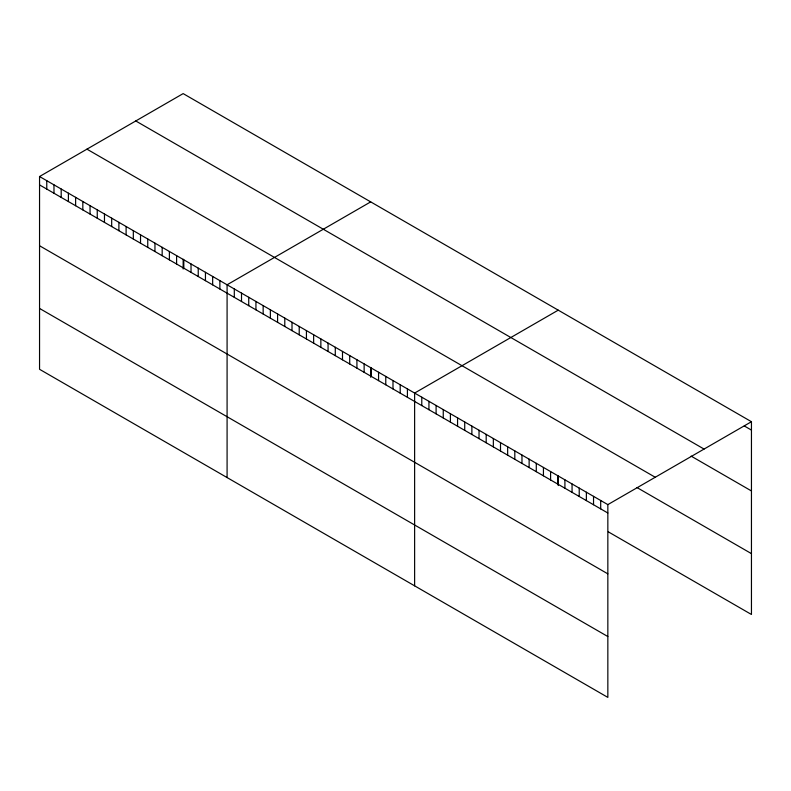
<?xml version="1.0" encoding="UTF-8"?>
<svg xmlns="http://www.w3.org/2000/svg" width="791" height="791" viewBox="0 0 791 791"><rect width="100%" height="100%" fill="white"/><g stroke="black" fill="none" stroke-linecap="round" stroke-linejoin="round"><path stroke-width="1.19" d="M39.55 176.522L607.844 504.618L607.844 697.395L39.55 369.288L39.55 176.522L183.156 93.605L751.45 421.712L751.45 614.478L608.319 531.849M370.692 201.883L227.086 284.79L227.086 477.566M558.228 310.161L414.622 393.068L414.622 585.834M607.844 504.618L751.45 421.712M744.291 425.963L751.45 430.096M135.765 120.964L704.059 449.07M691.136 456.12L751.45 490.944M86.941 149.153L655.235 477.26M636.953 487.533L751.45 553.631M39.55 184.906L607.844 513.003M39.55 245.754L607.844 573.851M39.55 308.441L607.844 636.547M600.695 500.485L600.695 508.87M593.537 496.353L593.537 504.737M586.378 492.229L586.378 500.614M579.22 488.096L579.22 496.481M572.061 483.963L572.061 492.348M564.912 479.83L564.912 488.215M558.228 475.767L558.228 485.545M557.754 475.698L557.754 484.082M550.595 471.565L550.595 479.949M543.437 467.432L543.437 475.816M536.288 463.308L536.288 471.693M529.13 459.175L529.13 467.56M521.971 455.043L521.971 463.427M514.812 450.91L514.812 459.294M507.654 446.777L507.654 455.161M500.505 442.644L500.505 451.028M493.347 438.511L493.347 446.895M486.188 434.378L486.188 442.762M479.03 430.255L479.03 438.639M471.881 426.122L471.881 434.506M464.722 421.989L464.722 430.373M457.564 417.856L457.564 426.24M450.405 413.723L450.405 422.107M443.257 409.59L443.257 417.974M436.098 405.457L436.098 413.841M428.94 401.324L428.94 409.708M421.781 397.201L421.781 405.585M407.414 388.905L407.414 397.29M400.197 384.733L400.197 393.117M392.989 380.57L392.989 388.954M385.771 376.407L385.771 384.792M378.563 372.245L378.563 380.629M371.345 368.082L371.345 376.467M370.692 367.489L370.692 377.267M364.137 363.919L364.137 372.304M356.919 359.747L356.919 368.131M349.711 355.584L349.711 363.969M342.493 351.422L342.493 359.806M335.285 347.259L335.285 355.643M328.067 343.096L328.067 351.481M320.859 338.924L320.859 347.308M313.641 334.761L313.641 343.146M306.433 330.598L306.433 338.983M299.216 326.436L299.216 334.82M292.008 322.273L292.008 330.658M284.79 318.111L284.79 326.495M277.582 313.938L277.582 322.323M270.364 309.775L270.364 318.16M263.156 305.613L263.156 313.997M255.938 301.45L255.938 309.835M248.73 297.287L248.73 305.672M241.512 293.115L241.512 301.509M234.304 288.952L234.304 297.337M219.878 280.627L219.878 289.012M212.66 276.464L212.66 284.849M205.452 272.302L205.452 280.686M198.234 268.129L198.234 276.514M191.026 263.967L191.026 272.351M183.809 259.804L183.809 268.189M183.156 259.211L183.156 268.999M176.601 255.641L176.601 264.026M169.383 251.479L169.383 259.863M162.175 247.316L162.175 255.701M154.957 243.144L154.957 251.528M147.749 238.981L147.749 247.365M140.531 234.818L140.531 243.203M133.323 230.656L133.323 239.04M126.105 226.493L126.105 234.878M118.897 222.32L118.897 230.705M111.679 218.158L111.679 226.542M104.471 213.995L104.471 222.38M97.253 209.833L97.253 218.217M90.045 205.67L90.045 214.054M82.828 201.507L82.828 209.892M75.62 197.335L75.62 205.719M68.402 193.172L68.402 201.557M61.194 189.009L61.194 197.394M53.976 184.847L53.976 193.231M46.768 180.684L46.768 189.069"/></g></svg>
